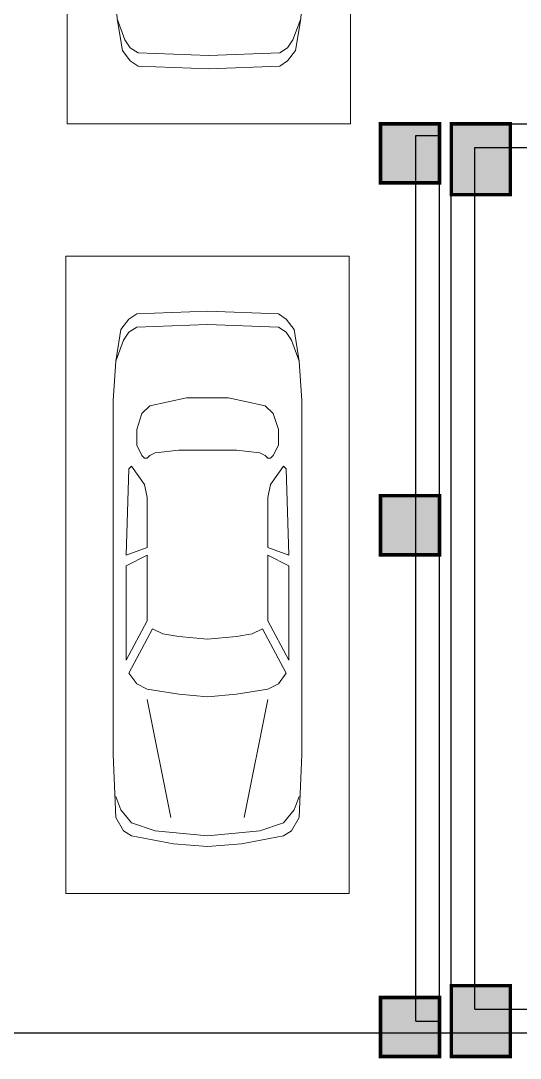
# Model space of a CAD drawing. Extents: x -6243262 to 3079315, y -2914302 to 172723.
# Drawn here: x -2457627 to -2453395, y -1007812 to -999024 of the extents above; entities that cross this region are included whole.
import ezdxf

# ---------------------------------------------------------------- set-up
doc = ezdxf.new("R2010")
doc.units = 0
doc.header["$LTSCALE"] = 1000
doc.layers.add('0-柱网', color=2, linetype='Continuous')
doc.layers.add('WALL', color=9, linetype='Continuous')
doc.layers.add('车位', color=252, linetype='Continuous', lineweight=5)

# ---------------------------------------------------------------- blocks, each defined once
blk = doc.blocks.new('chewei')
at = {"layer": '车位', "color": 0}
for p, q in [((49134.09584943589, 154981.8911440012), (49200.75581665488, 155026.3311221408)), ((49200.75581665488, 155026.3311221408), (49800.69552161907, 155048.5511112144)), ((50400.63522658138, 155026.3311221408), (49800.69552161907, 155048.5511112144)), ((50467.2951938013, 154981.8911440011), (50400.63522658138, 155026.3311221408)), ((49089.65587128959, 154915.2311767803), (49134.09584943589, 154981.8911440012)), ((50511.73517194665, 154915.2311767803), (50467.2951938013, 154981.8911440011)), ((49022.99590407345, 154737.4712642026), (49089.65587128959, 154915.2311767803)), ((50578.39513916468, 154737.4712642026), (50511.73517194665, 154915.2311767803)), ((49311.85576201732, 154359.7314499661), (49622.93560903575, 154426.3914171795)), ((49622.93560903575, 154426.3914171795), (49978.45543420049, 154426.3914171795)), ((50289.53528121893, 154359.7314499661), (49978.45543420049, 154426.3914171795)), ((49245.19579479929, 154293.0714827415), (49311.85576201732, 154359.7314499661)), ((50356.19524843696, 154293.0714827415), (50289.53528121893, 154359.7314499661)), ((49200.75581665488, 154159.7515483111), (49245.19579479929, 154293.0714827415)), ((50400.63522658138, 154159.7515483111), (50356.19524843696, 154293.0714827415)), ((49200.75581665488, 154026.4316138732), (49200.75581665488, 154159.7515483111)), ((50400.63522658138, 154026.4316138732), (50400.63522658138, 154159.7515483111)), ((49245.19579479929, 153937.5516575825), (49200.75581665488, 154026.4316138732)), ((49556.27564181772, 153981.9916357259), (49356.29574016362, 153959.7716466523)), ((50045.11540141852, 153981.9916357259), (49556.27564181772, 153981.9916357259)), ((50045.11540141852, 153981.9916357259), (50245.09530307357, 153959.7716466523)), ((50356.19524843696, 153937.5516575825), (50400.63522658138, 154026.4316138732)), ((49267.41578387196, 153915.331668505), (49245.19579479929, 153937.5516575825)), ((49289.63577294558, 153915.331668505), (49267.41578387196, 153915.331668505)), ((49311.85576201732, 153937.5516575825), (49289.63577294558, 153915.331668505)), ((49356.29574016362, 153959.7716466523), (49311.85576201732, 153937.5516575825)), ((50245.09530307357, 153959.7716466523), (50289.53528121893, 153937.5516575825)), ((50289.53528121893, 153937.5516575825), (50311.75527029161, 153915.331668505)), ((50311.75527029161, 153915.331668505), (50333.97525936523, 153915.331668505)), ((50333.97525936523, 153915.331668505), (50356.19524843696, 153937.5516575825)), ((49134.09584943589, 153826.4517122181), (49111.87586036227, 153093.1920728188)), ((49156.31583850763, 153848.6717012917), (49134.09584943589, 153826.4517122181)), ((49267.41578387196, 153693.1317777764), (49156.31583850763, 153848.6717012917)), ((50333.97525936523, 153693.1317777764), (50445.07520472768, 153848.6717012917)), ((50445.07520472768, 153848.6717012917), (50467.2951938013, 153826.4517122181)), ((50467.2951938013, 153826.4517122181), (50489.51518287492, 153093.1920728188)), ((49289.63577294558, 153582.0318324158), (49267.41578387196, 153693.1317777764)), ((50311.75527029161, 153582.0318324158), (50333.97525936523, 153693.1317777764)), ((49289.63577294558, 153159.8520400321), (49289.63577294558, 153582.0318324158)), ((50311.75527029161, 153159.8520400321), (50311.75527029161, 153582.0318324158)), ((49111.87586036227, 153093.1920728188), (49289.63577294558, 153159.8520400321)), ((49289.63577294558, 153093.1920728188), (49111.87586036227, 153004.3121165243)), ((49289.63577294558, 152537.6923460009), (49289.63577294558, 153093.1920728188)), ((50489.51518287492, 153093.1920728188), (50311.75527029161, 153159.8520400321)), ((50311.75527029161, 153093.1920728188), (50489.51518287492, 153004.3121165243)), ((50311.75527029161, 152537.6923460009), (50311.75527029161, 153093.1920728188)), ((49111.87586036227, 153004.3121165243), (49111.87586036227, 152204.3925099079)), ((50489.51518287492, 153004.3121165243), (50489.51518287492, 152204.3925099079)), ((49111.87586036227, 152204.3925099079), (49289.63577294558, 152537.6923460009)), ((50489.51518287492, 152204.3925099079), (50311.75527029161, 152537.6923460009)), ((49134.09584943589, 152093.2925645435), (49334.07575109094, 152471.03237878)), ((49334.07575109094, 152471.03237878), (49422.95570738165, 152426.5924006328)), ((49422.95570738165, 152426.5924006328), (49556.27564181772, 152404.3724115592)), ((49556.27564181772, 152404.3724115592), (49800.69552161907, 152382.1524224856)), ((50045.11540141852, 152404.3724115592), (49800.69552161907, 152382.1524224856)), ((50178.43533585554, 152426.5924006328), (50045.11540141852, 152404.3724115592)), ((50267.31529214625, 152471.03237878), (50178.43533585554, 152426.5924006328)), ((50467.2951938013, 152093.2925645435), (50267.31529214625, 152471.03237878)), ((49200.75581665488, 152004.4126082491), (49134.09584943589, 152093.2925645435)), ((50400.63522658138, 152004.4126082491), (50467.2951938013, 152093.2925645435)), ((49289.63577294558, 151959.9726301056), (49200.75581665488, 152004.4126082491)), ((49556.27564181772, 151915.5326519621), (49289.63577294558, 151959.9726301056)), ((50045.11540141852, 151915.5326519621), (50311.75527029161, 151959.9726301056)), ((50311.75527029161, 151959.9726301056), (50400.63522658138, 152004.4126082491)), ((49489.61567459969, 150871.1931655396), (49289.63577294558, 151871.0926738111)), ((49800.69552161907, 151893.3126628847), (49556.27564181772, 151915.5326519621)), ((49800.69552161907, 151893.3126628847), (50045.11540141852, 151915.5326519621)), ((50111.77536863751, 150871.1931655396), (50311.75527029161, 151871.0926738111)), ((49067.43588221786, 150937.8531327605), (49022.99590407345, 151048.9530781248)), ((50533.95516101933, 150937.8531327605), (50578.39513916468, 151048.9530781248)), ((49156.31583850763, 150826.7531873962), (49067.43588221786, 150937.8531327605)), ((50445.07520472768, 150826.7531873962), (50533.95516101933, 150937.8531327605)), ((49356.29574016362, 150760.0932201753), (49156.31583850763, 150826.7531873962)), ((50245.09530307357, 150760.0932201753), (50445.07520472768, 150826.7531873962)), ((49800.69552161907, 150715.6532420356), (49356.29574016362, 150760.0932201753)), ((49800.69552161907, 150715.6532420356), (50245.09530307357, 150760.0932201753))]:
    blk.add_line(p, q, dxfattribs=at)
for points in [[(48600.69552161937, 150226.7732857412), (51000.69552161876, 150226.7732857412), (51000.69552161877, 155626.7732857398), (48600.69552161942, 155626.7732857398)], [(50578.39513916468, 154737.4712642026), (50600.61512823736, 154404.1714281096), (50600.61512823736, 151404.4729032915), (50578.39513916468, 150871.1931655396), (50511.73517194665, 150760.0932201753), (50445.07520472768, 150715.6532420356), (50089.55537956388, 150648.9932748148), (49800.69552161907, 150626.7732857412), (49511.83566367236, 150648.9932748148), (49156.31583850763, 150715.6532420356), (49089.65587128959, 150760.0932201753), (49022.99590407345, 150871.1931655396), (49000.77591499889, 151404.4729032915), (49000.77591499889, 154404.1714281096), (49022.99590407345, 154737.4712642026), (49067.43588221786, 155004.1111330748), (49134.09584943589, 155092.9910893655), (49200.75581665488, 155137.4310675089), (49800.69552161907, 155159.6510565788), (50400.63522658138, 155137.4310675089), (50467.2951938013, 155092.9910893655), (50533.95516101933, 155004.1111330748)]]:
    blk.add_lwpolyline(points, close=True, dxfattribs=at)
blk = doc.blocks.new('宿舍楼柱网1')
at = {"layer": '0-柱网'}
h = blk.add_hatch(color=0, dxfattribs=at)
h.dxf.hatch_style = 1
h.paths.add_polyline_path([(631657.8966830189, 145126.3071298758), (632157.8966830189, 145126.3071298758), (632157.8966830189, 144526.3071298758), (631657.8966830189, 144526.3071298758)])
h = blk.add_hatch(color=0, dxfattribs=at)
h.dxf.hatch_style = 1
h.paths.add_polyline_path([(631657.8966830189, 137826.3071298492), (632157.8966830189, 137826.3071298492), (632157.8966830189, 137226.3071298492), (631657.8966830189, 137226.3071298492)])
at = {"layer": '0-柱网', "color": 0, "const_width": 30}
for points in [[(631657.8966830189, 145126.3071298758), (632157.8966830189, 145126.3071298758), (632157.8966830189, 144526.3071298758), (631657.8966830189, 144526.3071298758)], [(631657.8966830189, 137826.3071298492), (632157.8966830189, 137826.3071298492), (632157.8966830189, 137226.3071298492), (631657.8966830189, 137226.3071298492)]]:
    blk.add_lwpolyline(points, close=True, dxfattribs=at)
blk = doc.blocks.new('柱网22222')
at = {"layer": '0-柱网'}
h = blk.add_hatch(color=0, dxfattribs=at)
h.dxf.hatch_style = 1
h.paths.add_polyline_path([(140400.4020323757, 330555.9336967999), (140900.4020323757, 330555.9336967999), (140900.4020323757, 330055.9336967999), (140400.4020323757, 330055.9336967999)])
h = blk.add_hatch(color=0, dxfattribs=at)
h.dxf.hatch_style = 1
h.paths.add_polyline_path([(140400.4020323746, 327405.933451293), (140900.4020323746, 327405.933451293), (140900.4020323746, 326905.933451293), (140400.4020323746, 326905.933451293)])
h = blk.add_hatch(color=0, dxfattribs=at)
h.dxf.hatch_style = 1
h.paths.add_polyline_path([(140400.4020323757, 323155.9336967734), (140900.4020323757, 323155.9336967734), (140900.4020323757, 322655.9336967734), (140400.4020323757, 322655.9336967734)])
at = {"layer": '0-柱网', "color": 0, "const_width": 30}
for points in [[(140400.4020323757, 330555.9336967999), (140900.4020323757, 330555.9336967999), (140900.4020323757, 330055.9336967999), (140400.4020323757, 330055.9336967999)], [(140400.4020323746, 327405.933451293), (140900.4020323746, 327405.933451293), (140900.4020323746, 326905.933451293), (140400.4020323746, 326905.933451293)], [(140400.4020323757, 323155.9336967734), (140900.4020323757, 323155.9336967734), (140900.4020323757, 322655.9336967734), (140400.4020323757, 322655.9336967734)]]:
    blk.add_lwpolyline(points, close=True, dxfattribs=at)
blk = doc.blocks.new('43242')
at = {"color": 8}
blk.add_lwpolyline([(1178128.766715311, -1148184.36646758), (1234087.717471505, -1148184.366056475), (1238763.204153456, -1139735.956112293), (1224498.809768404, -1116977.402869935)], dxfattribs=at)
at = {"layer": 'WALL', "color": 8}
for p, q in [((1210628.766942813, -1140484.36312401), (1213728.766992117, -1140484.364652097)), ((1210628.766942812, -1148184.366467568), (1210628.766942813, -1140484.36312401)), ((1210328.766715311, -1148084.366467591), (1210328.766715311, -1140584.366467591)), ((1210328.766715311, -1140584.366467591), (1210528.766715311, -1140584.366467591)), ((1210528.766715311, -1148084.366467591), (1210528.766715311, -1140584.366467591)), ((1210828.766942813, -1140684.363222597), (1213628.766942829, -1140684.364602811)), ((1210828.766942812, -1147984.366467568), (1210828.766942813, -1140684.363222597)), ((1210828.766942812, -1147984.366467568), (1213628.766942828, -1147984.366467568)), ((1210328.766715311, -1148084.366467591), (1210528.766715311, -1148084.366467591)), ((1210628.766942812, -1148184.366467568), (1213728.766942822, -1148184.366467591))]:
    blk.add_line(p, q, dxfattribs=at)
at = {"layer": '0-柱网', "color": 8}
for name, p in [('宿舍楼柱网1', (578970.8709176425, -1285610.676399468)), ('柱网22222', (1069628.365568286, -1471040.300604824))]:
    blk.add_blockref(name, p, dxfattribs=at)
at = {"layer": '车位', "color": 8, "xscale": -1, "rotation": 180}
blk.add_blockref('chewei', (1158774.774004401, -984857.5931817943), dxfattribs=at)
at = {"layer": '车位', "color": 8}
blk.add_blockref('chewei', (1158763.072342438, -1297231.858469927), dxfattribs=at)

msp = doc.modelspace()

# ---------------------------------------------------------------- block references
msp.add_blockref('43242', (-3664607.82103259, 140587.4942422826))

doc.saveas('drawing.dxf')
